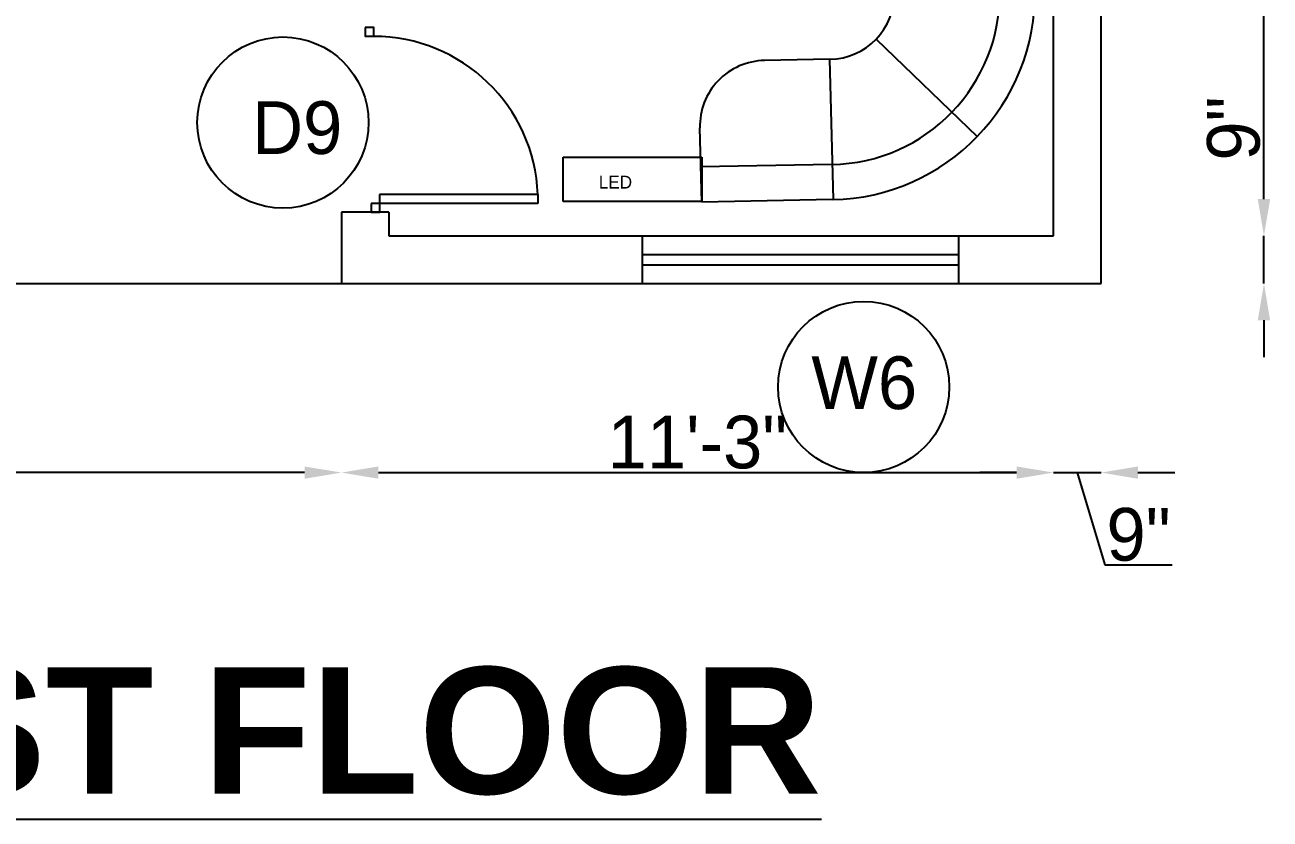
# Model space of a CAD drawing. Header units: millimetres. Extents: x -1636 to 265439, y -57189 to 32701.
# Drawn here: x 473.5 to 709.5, y 20.8 to 171.5 of the extents above; entities that cross this region are included whole.
import ezdxf

# ---------------------------------------------------------------- set-up
doc = ezdxf.new("R2010")
doc.units = ezdxf.units.MM
for name, color, linetype in [('Cabniet', 5, 'Continuous'), ('Dimension', 112, 'Continuous'), ('Doors', 1, 'Continuous'), ('Interior Fixture', 222, 'Continuous'), ('Interior wall', 7, 'Continuous'), ('Rechrge pit', 7, 'Continuous'), ('scdulue', 114, 'Continuous'), ('Windows', 242, 'Continuous')]:
    doc.layers.add(name, color=color, linetype=linetype)
doc.dimstyles.new('ISO-25', dxfattribs={"dimtxt": 2.5, "dimasz": 2.5, "dimexe": 1.25, "dimexo": 0.625, "dimtad": 1, "dimdec": 1, "dimlunit": 4, "dimtxsty": 'Standard', "dimcen": 2.5, "dimse1": 1, "dimse2": 1, "dimadec": 0, "dimazin": 0, "dimtfac": 1, "dimtdec": 1, "dimtmove": 0, "dimatfit": 3, "dimfxl": 0, "dimarcsym": 0})

# ---------------------------------------------------------------- blocks, each defined once
blk = doc.blocks.new('Doors')
at = {"layer": 'Doors'}
for p, q in [((-566.5, 4098.29), (-566.5, 4062.29)), ((-566.5, 4098.29), (-564.5, 4098.29)), ((-564.5, 4098.29), (-564.5, 4062.29)), ((-564.5, 4098.29), (-564.5, 4098.29)), ((-566.5, 4062.29), (-566.5, 4062.29)), ((-566.5, 4062.29), (-564.5, 4062.29))]:
    blk.add_line(p, q, dxfattribs=at)
for points in [[(-564.5, 4060.35), (-562.5, 4060.35), (-562.5, 4062.35), (-564.5, 4062.35)], [(-604.59, 4058.99), (-602.59, 4058.99), (-602.59, 4060.99), (-604.59, 4060.99)]]:
    blk.add_lwpolyline(points, close=True, dxfattribs=at)
blk.add_arc((-565.14, 4060.92), 37.39, 92.0918, 180, dxfattribs=at)
blk = doc.blocks.new('A$C4E1C66B5')
for p, q in [((2.1, 3080), (0, 2741.8)), ((2.1, 3080), (602.1, 3080)), ((602.1, 3080), (598.1, 2440)), ((601.1, 2920), (1.1, 2916.2)), ((1538.1, 2143.9), (898.2, 2140)), ((1538.1, 1543.9), (898.2, 1540)), ((1538.1, 936.1), (898.2, 940)), ((602.1, 0), (598.1, 640)), ((2.1, 0), (0, 338.2))]:
    blk.add_line(p, q)
at = {"linetype": 'Continuous'}
for p, q in [((810.3, 2352.1), (1262.8, 2804.7)), ((598.1, 2440), (300, 2440)), ((550, 2219.3), (150, 2219.3)), ((50, 2119.3), (50, 1319.3)), ((650, 1319.3), (650, 2119.3)), ((898.1, 940), (898.1, 2140)), ((1378.1, 942.9), (1378.1, 2140)), ((1538.1, 2140), (1538.1, 936.1)), ((150, 1219.3), (550, 1219.3)), ((898.1, 940), (898.1, 940)), ((1378.1, 937.1), (1378.1, 940)), ((810.3, 727.9), (1262.8, 275.3)), ((598.1, 640), (300, 640)), ((598.1, 160), (1.1, 160)), ((598.1, 0), (3.3, 0))]:
    blk.add_line(p, q, dxfattribs=at)
for centre, radius, start, end in [((598.1, 2140), 940, 0, 90), ((598.1, 2140), 780, 0, 90), ((300, 2740), 300, 179.6481, 270), ((598.1, 2140), 300, 0, 90), ((150, 2119.3), 100, 90, 180), ((550, 2119.3), 100, 0, 90), ((150, 1319.3), 100, 180, 270), ((550, 1319.3), 100, 270, 0), ((598.1, 940), 300, 270, 0), ((598.1, 940), 940, 270, 0), ((598.1, 940), 780, 270, 0), ((300, 340), 300, 90, 180.3519)]:
    blk.add_arc(centre, radius, start, end, dxfattribs=at)
blk = doc.blocks.new('A$Cc7143ed9')
at = {"rotation": 90}
blk.add_blockref('A$C4E1C66B5', (3080, 0), dxfattribs=at)
blk = doc.blocks.new('9')
for p, q in [((-432.4, 4025.3), (-432.4, 4067)), ((-432.4, 4067), (-302.7, 4067)), ((-302.7, 4067), (-302.7, 4025.3)), ((-302.7, 4025.3), (-432.4, 4025.3))]:
    blk.add_line(p, q)
at = {"layer": 'Cabniet', "insert": (-399.1, 4049.5), "char_height": 12, "attachment_point": 1}
blk.add_mtext_dynamic_manual_height_columns('{\\C242;LED}', width=52.309, gutter_width=12.5, heights=[0], dxfattribs=at)
blk = doc.blocks.new('*D37')
at = {"layer": 'Defpoints', "color": 0}
for p in [(-805.17, 3666.46), (-670.17, 3661.96), (-670.17, 3617.08)]:
    blk.add_point(p, dxfattribs=at)
at = {"layer": 'Dimension', "color": 0, "lineweight": -2}
blk.add_line((-798.17, 3617.08), (-677.17, 3617.08), dxfattribs=at)
at = {"layer": 'Dimension', "color": 0}
for points in [[(-798.17, 3618.24), (-798.17, 3615.91), (-805.17, 3617.08)], [(-677.17, 3618.24), (-677.17, 3615.91), (-670.17, 3617.08)]]:
    blk.add_solid(points, dxfattribs=at)
at = {"layer": 'Dimension', "color": 0, "insert": (-737.67, 3622.81), "char_height": 10, "attachment_point": 5}
blk.add_mtext('11\'-3"', dxfattribs=at)
blk = doc.blocks.new('*D38')
at = {"layer": 'Defpoints', "color": 0}
for p in [(-670.17, 3661.96), (-661.17, 3652.96), (-661.17, 3617.08)]:
    blk.add_point(p, dxfattribs=at)
at = {"layer": 'Dimension', "color": 0, "lineweight": -2}
for p, q in [((-677.17, 3617.08), (-684.17, 3617.08)), ((-670.17, 3617.08), (-661.17, 3617.08)), ((-670.17, 3617.08), (-661.17, 3617.08)), ((-665.67, 3617.08), (-660.42, 3599.57)), ((-654.17, 3617.08), (-647.17, 3617.08)), ((-660.42, 3599.57), (-647.68, 3599.57))]:
    blk.add_line(p, q, dxfattribs=at)
at = {"layer": 'Dimension', "color": 0}
for points in [[(-677.17, 3618.24), (-677.17, 3615.91), (-670.17, 3617.08)], [(-654.17, 3618.24), (-654.17, 3615.91), (-661.17, 3617.08)]]:
    blk.add_solid(points, dxfattribs=at)
at = {"layer": 'Dimension', "color": 0, "insert": (-654.05, 3605.3), "char_height": 10, "attachment_point": 5}
blk.add_mtext('9"', dxfattribs=at)
blk = doc.blocks.new('*D39')
at = {"layer": 'Defpoints', "color": 0}
for p in [(-661.17, 3661.96), (-630.28, 3661.96), (-661.17, 3652.96)]:
    blk.add_point(p, dxfattribs=at)
at = {"layer": 'Dimension', "color": 0, "lineweight": -2}
for p, q in [((-630.28, 3668.96), (-630.28, 3688.71)), ((-630.28, 3652.96), (-630.28, 3661.96)), ((-630.28, 3645.96), (-630.28, 3638.96))]:
    blk.add_line(p, q, dxfattribs=at)
at = {"layer": 'Dimension', "color": 0}
for points in [[(-631.45, 3668.96), (-629.11, 3668.96), (-630.28, 3661.96)], [(-631.45, 3645.96), (-629.11, 3645.96), (-630.28, 3652.96)]]:
    blk.add_solid(points, dxfattribs=at)
at = {"layer": 'Dimension', "color": 0, "insert": (-636.01, 3682.34), "char_height": 10, "attachment_point": 5, "rotation": 90}
blk.add_mtext('9"', dxfattribs=at)
blk = doc.blocks.new('*D40')
at = {"layer": 'Defpoints', "color": 0}
for p in [(-670.17, 3796.96), (-630.28, 3796.96), (-661.17, 3661.96)]:
    blk.add_point(p, dxfattribs=at)
at = {"layer": 'Dimension', "color": 0, "lineweight": -2}
blk.add_line((-630.28, 3668.96), (-630.28, 3789.96), dxfattribs=at)
at = {"layer": 'Dimension', "color": 0}
for points in [[(-631.45, 3789.96), (-629.11, 3789.96), (-630.28, 3796.96)], [(-631.45, 3668.96), (-629.11, 3668.96), (-630.28, 3661.96)]]:
    blk.add_solid(points, dxfattribs=at)
at = {"layer": 'Dimension', "color": 0, "insert": (-636.01, 3729.46), "char_height": 10, "attachment_point": 5, "rotation": 90}
blk.add_mtext('11\'-3"', dxfattribs=at)
blk = doc.blocks.new('*D48')
at = {"layer": 'Defpoints', "color": 0}
for p in [(-805.17, 3666.46), (-961.17, 3652.96), (-961.17, 3617.08)]:
    blk.add_point(p, dxfattribs=at)
at = {"layer": 'Dimension', "color": 0, "lineweight": -2}
blk.add_line((-812.17, 3617.08), (-954.17, 3617.08), dxfattribs=at)
at = {"layer": 'Dimension', "color": 0}
for points in [[(-954.17, 3618.24), (-954.17, 3615.91), (-961.17, 3617.08)], [(-812.17, 3618.24), (-812.17, 3615.91), (-805.17, 3617.08)]]:
    blk.add_solid(points, dxfattribs=at)
at = {"layer": 'Dimension', "color": 0, "insert": (-883.17, 3622.81), "char_height": 10, "attachment_point": 5}
blk.add_mtext("13'", dxfattribs=at)
blk = doc.blocks.new('A$Ca4f4370b')
blk.add_line((619.2, 102.02), (619.2, 582.02))
at = {"layer": 'Interior wall'}
for p, q in [((610.2, 111.02), (610.2, 246.02)), ((475.2, 115.52), (475.2, 102.02)), ((484.2, 115.52), (475.2, 115.52)), ((484.2, 115.52), (484.2, 111.02)), ((484.2, 111.02), (532.2, 111.02)), ((532.2, 111.02), (532.2, 102.02)), ((592.2, 111.02), (610.2, 111.02)), ((592.2, 111.02), (592.2, 102.02)), ((319.2, 102.02), (532.2, 102.02)), ((532.2, 102.02), (619.2, 102.02))]:
    blk.add_line(p, q, dxfattribs=at)
at = {"layer": 'scdulue'}
for centre in [(464.11, 132.52), (574.21, 82.37)]:
    blk.add_circle(centre, 16.23, dxfattribs=at)
at = {"layer": 'Windows'}
for p, q in [((532.2, 111.02), (592.2, 111.02)), ((532.2, 107.52), (592.2, 107.52)), ((532.2, 105.52), (592.2, 105.52)), ((532.2, 102.02), (592.2, 102.02))]:
    blk.add_line(p, q, dxfattribs=at)
at = {"layer": 'Doors', "xscale": 0.8329570009683198, "yscale": 0.8329570009683198, "zscale": 0.8329570009683198, "rotation": 270}
blk.add_blockref('Doors', (-2901.27, -353.02), dxfattribs=at)
at = {"layer": 'Interior Fixture', "xscale": 0.0416001390240672, "yscale": 0.0416001390240672, "zscale": 0.0416001390240672, "rotation": 271.0555751790828}
blk.add_blockref('A$Cc7143ed9', (541.05, 245.55), dxfattribs=at)
at = {"layer": 'Interior Fixture', "xscale": 0.2024701007654677, "yscale": 0.2024701007654677, "zscale": 0.2024701007654677}
blk.add_blockref('9', (604.79, -697.47), dxfattribs=at)
at = {"layer": 'scdulue', "char_height": 10, "attachment_point": 1}
for s, insert in [('D9', (458.27, 136.56)), ('W6', (564.28, 88.17))]:
    blk.add_mtext_dynamic_manual_height_columns(s, width=19.8165, gutter_width=12.5, heights=[0], dxfattribs=dict(at, insert=insert))
at = {"layer": 'scdulue', "insert": (342.77, 29.21), "char_height": 12, "width": 389.2542, "attachment_point": 1}
blk.add_mtext('{\\fArial|b1|i0|c0|p34;\\H2x;\\L\\C0;FIRST FLOOR\\H0.5x;\\C256; }', dxfattribs=at)
at = {"layer": 'Dimension'}
dim = blk.add_linear_dim(base=(650.09, 246.02), p1=(619.2, 111.02), p2=(610.2, 246.02), angle=90, dimstyle='ISO-25', override={"dimtmove": 1}, dxfattribs=at)
dim.commit()
dim.dimension.update_dxf_attribs({"geometry": '*D40', "text_midpoint": (644.35, 178.52), "insert": (1280.37, -3550.95)})
dim = blk.add_linear_dim(base=(650.09, 111.02), p1=(619.2, 102.02), p2=(619.2, 111.02), angle=90, dimstyle='ISO-25', dxfattribs=at)
dim.commit()
dim.dimension.update_dxf_attribs({"geometry": '*D39', "text_midpoint": (644.36, 131.39), "insert": (1280.37, -3550.95)})
for base, p1, p2, picture, middle in [((319.2, 66.13), (475.2, 115.52), (319.2, 102.02), '*D48', (397.2, 71.86)), ((610.2, 66.13), (475.2, 115.52), (610.2, 111.02), '*D37', (542.7, 71.86)), ((619.2, 66.13), (610.2, 111.02), (619.2, 102.02), '*D38', (620.57, 54.36))]:
    dim = blk.add_linear_dim(base=base, p1=p1, p2=p2, dimstyle='ISO-25', override={"dimtmove": 1}, dxfattribs=at)
    dim.commit()
    dim.dimension.update_dxf_attribs({"geometry": picture, "text_midpoint": middle, "insert": (1280.37, -3550.95)})
blk = doc.blocks.new('224')
blk.add_blockref('A$Ca4f4370b', (58.26, 20.42))

msp = doc.modelspace()

# ---------------------------------------------------------------- block references
at = {"layer": 'Rechrge pit'}
msp.add_blockref('224', (0, 0), dxfattribs=at)

doc.saveas('drawing.dxf')
